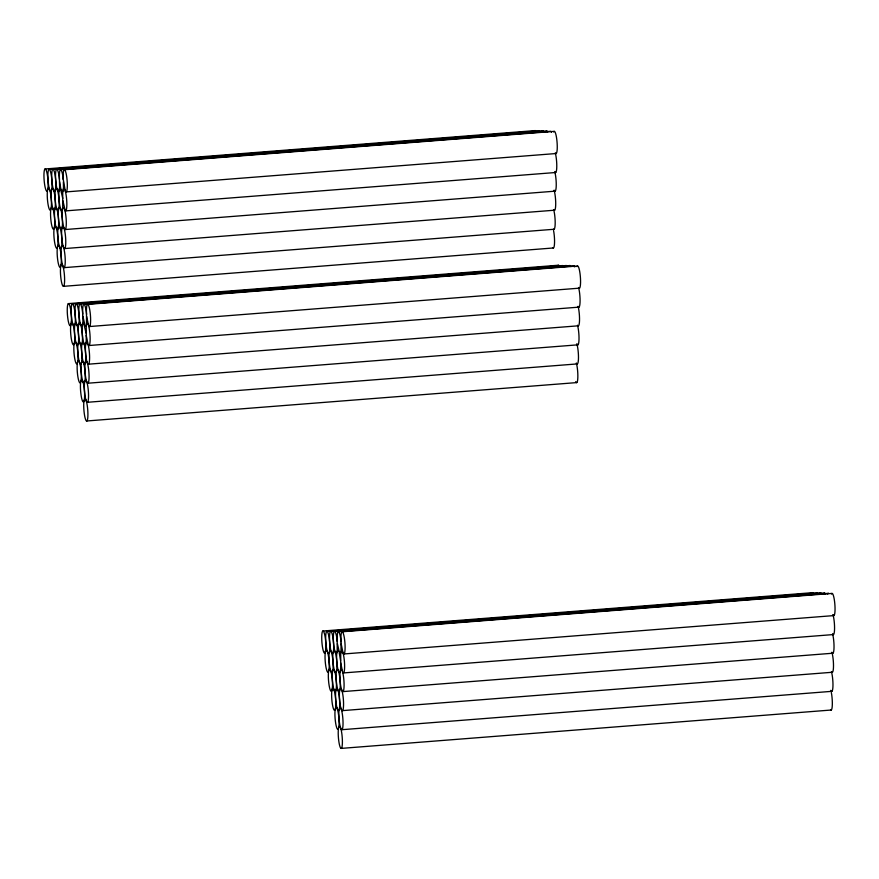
<?xml version="1.0" encoding="UTF-8"?>
<svg xmlns="http://www.w3.org/2000/svg" width="879" height="879" viewBox="0 0 879 879"><rect width="100%" height="100%" fill="white"/><g stroke="black" fill="none" stroke-linecap="round" stroke-linejoin="round"><path stroke-width="1.32" d="M47.543 189.996L47.323 191.963A11.152 1.912 85.5 0 0 48.026 204.247A11.152 1.912 85.5 0 0 50.356 210.18L51.619 207.059A11.152 1.912 85.5 0 1 53.949 212.993A11.152 1.912 85.5 0 1 54.652 225.277L54.432 227.243M47.84 189.161L48.059 187.205A11.152 1.912 85.5 0 0 46.093 169.977A11.152 1.912 85.5 0 0 44.005 178.14A11.152 1.912 85.5 0 0 47.059 191.139L48.334 188.018A11.152 1.912 85.5 0 1 50.652 193.951A11.152 1.912 85.5 0 1 51.356 206.235L51.136 208.202M51.476 190.336L51.257 192.303A11.152 1.912 85.5 0 0 51.96 204.598A11.152 1.912 85.5 0 0 54.278 210.531L55.278 206.587A11.152 1.912 85.5 0 0 54.575 194.303A11.152 1.912 85.5 0 0 52.257 188.37L50.982 191.49A11.152 1.912 85.5 0 1 47.938 178.492A11.152 1.912 85.5 0 1 50.015 170.317A11.152 1.912 85.5 0 1 51.982 187.546L51.762 189.512M50.839 209.037L50.619 210.993A11.152 1.912 85.5 0 0 51.323 223.288A11.152 1.912 85.5 0 0 53.652 229.221L54.916 226.101A11.152 1.912 85.5 0 1 57.245 232.034A11.152 1.912 85.5 0 1 57.948 244.318L57.728 246.285M54.135 228.068L53.916 230.034A11.152 1.912 85.5 0 0 54.619 242.329A11.152 1.912 85.5 0 0 56.937 248.263L58.212 245.142A11.152 1.912 85.5 0 1 60.53 251.075A11.152 1.912 85.5 0 1 61.244 263.359L60.233 267.304A11.152 1.912 85.5 0 1 57.915 261.371A11.152 1.912 85.5 0 1 57.212 249.076L57.432 247.109M62.409 209.356L62.189 211.323A11.152 1.912 85.5 0 0 63.453 226.332A11.152 1.912 85.5 0 0 66.09 226.969A11.152 1.912 85.5 0 0 65.288 212.07L63.706 207.499L62.75 208.004L61.926 210.499A11.152 1.912 85.5 0 1 59.607 204.565A11.152 1.912 85.5 0 1 58.893 192.281L59.464 188.974L60.409 188.458L62.75 198.434M62.706 208.521L62.728 192.655L63.738 188.71L64.793 189.71M74.77 324.977L74.55 326.944A11.152 1.912 85.5 0 0 75.253 339.228A11.152 1.912 85.5 0 0 77.572 345.161L78.846 342.041A11.152 1.912 85.5 0 1 81.165 347.974A11.152 1.912 85.5 0 1 81.868 360.258L81.648 362.225M75.067 324.153L75.286 322.186A11.152 1.912 85.5 0 0 73.309 304.958A11.152 1.912 85.5 0 0 71.232 313.122A11.152 1.912 85.5 0 0 74.275 326.12L75.55 323A11.152 1.912 85.5 0 1 77.868 328.933A11.152 1.912 85.5 0 1 78.572 341.228L78.352 343.184M74.133 343.667L73.913 345.634A11.152 1.912 85.5 0 0 74.616 357.918A11.152 1.912 85.5 0 0 76.945 363.851L78.209 360.731A11.152 1.912 85.5 0 1 80.538 366.664A11.152 1.912 85.5 0 1 81.242 378.959L81.022 380.926M74.429 342.843L74.649 340.876A11.152 1.912 85.5 0 0 73.946 328.592A11.152 1.912 85.5 0 0 71.628 322.659L70.628 326.592A11.152 1.912 85.5 0 0 71.331 338.887A11.152 1.912 85.5 0 0 73.649 344.821L74.924 341.689A11.152 1.912 85.5 0 1 77.242 347.634A11.152 1.912 85.5 0 1 77.945 359.918L77.726 361.884M78.594 324.944L78.374 326.911A11.152 1.912 85.5 0 0 79.077 339.195A11.152 1.912 85.5 0 0 81.395 345.128L82.67 342.008A11.152 1.912 85.5 0 1 84.988 347.941A11.152 1.912 85.5 0 1 85.692 360.225L84.692 364.17A11.152 1.912 85.5 0 1 82.373 358.236A11.152 1.912 85.5 0 1 81.67 345.952L81.89 343.986M78.89 324.12L79.11 322.153A11.152 1.912 85.5 0 0 77.132 304.925A11.152 1.912 85.5 0 0 75.056 313.089A11.152 1.912 85.5 0 0 78.11 326.087L79.374 322.967A11.152 1.912 85.5 0 1 81.703 328.9A11.152 1.912 85.5 0 1 82.406 341.195L82.186 343.151M78.066 344.019L77.846 345.985A11.152 1.912 85.5 0 0 78.55 358.269A11.152 1.912 85.5 0 0 80.868 364.203L82.143 361.082A11.152 1.912 85.5 0 1 84.461 367.015A11.152 1.912 85.5 0 1 85.164 379.299L84.944 381.266M77.429 362.708L77.209 364.675A11.152 1.912 85.5 0 0 77.912 376.959A11.152 1.912 85.5 0 0 80.242 382.892L81.505 379.772A11.152 1.912 85.5 0 1 83.835 385.705A11.152 1.912 85.5 0 1 84.538 398L84.318 399.956M81.351 363.06L81.132 365.016A11.152 1.912 85.5 0 0 81.846 377.311A11.152 1.912 85.5 0 0 84.164 383.244L85.439 380.124A11.152 1.912 85.5 0 1 88.482 393.122A11.152 1.912 85.5 0 1 86.406 401.285A11.152 1.912 85.5 0 1 84.428 384.057L84.648 382.09M86.252 325.329L86.219 341.195L85.219 345.139A11.152 1.912 85.5 0 1 82.901 339.206A11.152 1.912 85.5 0 1 82.197 326.911L82.758 323.604L83.703 323.098L86.043 333.075M86.538 324.494L86.483 313.539A11.152 1.912 85.5 0 1 88.021 304.497A11.152 1.912 85.5 0 1 90.559 317.374A11.152 1.912 85.5 0 1 89.021 326.417L88.482 325.538M80.725 381.75L80.505 383.716A11.152 1.912 85.5 0 0 81.209 396A11.152 1.912 85.5 0 0 83.527 401.934L84.802 398.813A11.152 1.912 85.5 0 1 87.856 411.811A11.152 1.912 85.5 0 1 85.768 419.986A11.152 1.912 85.5 0 1 83.802 402.758L84.021 400.791M329.262 652.394L329.043 654.361A11.152 1.912 85.5 0 0 329.746 666.656A11.152 1.912 85.5 0 0 332.064 672.589L333.339 669.468A11.152 1.912 85.5 0 1 335.657 675.402A11.152 1.912 85.5 0 1 336.36 687.686L336.141 689.652M329.548 651.57L329.768 649.603A11.152 1.912 85.5 0 0 327.801 632.375A11.152 1.912 85.5 0 0 325.724 640.549A11.152 1.912 85.5 0 0 328.768 653.547L330.043 650.427A11.152 1.912 85.5 0 1 332.361 656.36A11.152 1.912 85.5 0 1 333.064 668.644L332.844 670.611M333.086 652.372L332.866 654.328A11.152 1.912 85.5 0 0 333.57 666.623A11.152 1.912 85.5 0 0 335.888 672.556L337.162 669.435A11.152 1.912 85.5 0 1 339.481 675.369A11.152 1.912 85.5 0 1 340.184 687.653L339.964 689.619M333.383 651.537L333.602 649.57A11.152 1.912 85.5 0 0 331.625 632.342A11.152 1.912 85.5 0 0 329.548 640.516A11.152 1.912 85.5 0 0 332.592 653.515L333.866 650.394A11.152 1.912 85.5 0 1 336.185 656.327A11.152 1.912 85.5 0 1 336.888 668.611L336.668 670.578M332.548 671.435L332.328 673.402A11.152 1.912 85.5 0 0 333.031 685.686A11.152 1.912 85.5 0 0 335.36 691.63L336.624 688.499A11.152 1.912 85.5 0 1 338.953 694.432A11.152 1.912 85.5 0 1 339.657 706.727L339.437 708.694M336.899 652.372L336.679 654.339A11.152 1.912 85.5 0 0 337.382 666.623A11.152 1.912 85.5 0 0 339.712 672.556L340.711 668.622L340.733 652.745M337.195 651.548L337.195 640.89A11.152 1.912 85.5 0 1 338.228 631.737L828.172 593.358M336.371 671.402L336.152 673.369A11.152 1.912 85.5 0 0 336.866 685.664A11.152 1.912 85.5 0 0 339.184 691.597L340.459 688.466A11.152 1.912 85.5 0 1 343.502 701.475A11.152 1.912 85.5 0 1 341.426 709.639A11.152 1.912 85.5 0 1 339.448 692.41L339.668 690.444M335.844 690.476L335.624 692.443A11.152 1.912 85.5 0 0 336.327 704.727A11.152 1.912 85.5 0 0 338.657 710.661L339.92 707.54A11.152 1.912 85.5 0 1 342.975 720.538A11.152 1.912 85.5 0 1 340.887 728.713A11.152 1.912 85.5 0 1 338.92 711.485L339.14 709.518M341.03 651.921L340.975 640.956A11.152 1.912 85.5 0 1 342.513 631.924A11.152 1.912 85.5 0 1 345.051 644.801A11.152 1.912 85.5 0 1 343.513 653.833L342.964 652.965M335.218 709.166L334.998 711.133A11.152 1.912 85.5 0 0 335.701 723.428A11.152 1.912 85.5 0 0 338.019 729.361L339.294 726.23A11.152 1.912 85.5 0 1 342.338 739.239A11.152 1.912 85.5 0 1 340.261 747.403A11.152 1.912 85.5 0 1 338.294 730.174L338.514 728.208M335.514 708.342L335.734 706.375A11.152 1.912 85.5 0 0 335.031 694.091A11.152 1.912 85.5 0 0 332.701 688.158L331.702 692.092A11.152 1.912 85.5 0 0 332.405 704.387A11.152 1.912 85.5 0 0 334.723 710.32L335.998 707.199A11.152 1.912 85.5 0 1 338.316 713.133A11.152 1.912 85.5 0 1 339.019 725.417L338.8 727.383M45.038 168.977L534.981 130.608M48.96 169.328L538.904 130.949M52.784 169.295L542.728 130.916M56.608 169.295L546.551 130.927M59.453 179.393L59.135 176.558A11.152 1.912 85.5 0 0 56.3 169.636A11.152 1.912 85.5 0 0 55.871 182.327A11.152 1.912 85.5 0 0 58.629 191.457L59.629 187.524L59.42 178.833A11.152 1.912 85.5 0 1 60.442 169.669L550.386 131.301A11.152 1.912 85.5 0 1 551.441 132.29M64.211 169.735L554.155 131.367M66.233 191.897L556.176 153.528M65.76 210.872L555.704 172.504M65.222 229.54L555.165 191.161M64.694 248.57L554.638 210.202M64.156 267.645L554.1 229.265M63.53 286.334L553.473 247.966M68.331 303.618L558.275 265.238M72.254 303.958L562.197 265.59A11.152 1.912 85.5 0 1 562.714 265.711M76.077 303.925L566.021 265.557M79.901 303.936L569.845 265.557M82.747 314.034L82.428 311.199A11.152 1.912 85.5 0 0 79.593 304.277A11.152 1.912 85.5 0 0 79.176 316.956A11.152 1.912 85.5 0 0 81.923 326.098L82.934 322.153L82.714 313.473A11.152 1.912 85.5 0 1 83.736 304.31L573.679 265.93M87.504 304.376L577.448 265.996M89.537 326.538L579.481 288.158M89.054 345.513L578.997 307.134M88.515 364.181L578.459 325.801M87.988 383.211L577.932 344.832M87.46 402.285L577.404 363.906M86.823 420.975L576.767 382.596M322.824 631.034L812.767 592.666A11.152 1.912 85.5 0 1 813.822 593.655M326.746 631.386L816.69 593.006M330.57 631.353L820.514 592.973M334.394 631.353L824.337 592.984M341.997 631.792L831.941 593.424M344.019 653.954L833.962 615.586M343.546 672.929L833.49 634.561M343.008 691.597L832.94 653.218M342.48 710.628L832.424 672.259M341.942 729.702L831.886 691.333M341.316 748.392L831.259 710.023M832.962 614.674L833.457 615.454A11.152 1.912 85.5 0 0 834.786 603.521A11.152 1.912 85.5 0 0 831.501 594.05M65.178 190.908L65.727 191.776A11.152 1.912 85.5 0 0 67.265 182.733A11.152 1.912 85.5 0 0 64.727 169.867A11.152 1.912 85.5 0 0 63.189 178.898L65.332 191.27A11.152 1.912 85.5 0 1 66.848 204.488A11.152 1.912 85.5 0 1 65.244 210.751L62.914 200.775M342.579 651.768L341.524 650.768L340.689 653.262L339.733 653.767L337.404 643.791M338.745 651.394L337.69 650.394L336.415 653.515A11.152 1.912 85.5 0 1 333.657 644.384A11.152 1.912 85.5 0 1 334.086 631.693A11.152 1.912 85.5 0 1 336.921 638.626L337.239 641.461M342.03 670.424L340.975 669.435L339.975 673.38A11.152 1.912 85.5 0 0 341.239 688.389A11.152 1.912 85.5 0 0 343.876 689.026A11.152 1.912 85.5 0 0 343.074 674.127L340.689 662.832M342.491 671.941L343.03 672.809A11.152 1.912 85.5 0 0 344.623 666.546A11.152 1.912 85.5 0 0 343.118 653.328L341.173 643.857M88.087 324.34L87.032 323.351L86.197 325.845L85.252 326.351L82.912 316.374M87.548 343.008L86.494 342.019L85.483 345.952A11.152 1.912 85.5 0 0 86.746 360.972A11.152 1.912 85.5 0 0 89.383 361.61A11.152 1.912 85.5 0 0 88.592 346.7L86.208 335.415M87.999 344.513L88.548 345.392A11.152 1.912 85.5 0 0 90.141 339.118A11.152 1.912 85.5 0 0 88.625 325.9L86.68 316.44M832.556 633.759L833.017 635.748A11.152 1.912 85.5 0 1 833.951 649.284A11.152 1.912 85.5 0 1 831.897 652.229M339.283 652.943L340.536 660.492M341.074 641.835L340.755 639A11.152 1.912 85.5 0 0 338.228 631.737M86.581 314.407L86.263 311.573A11.152 1.912 85.5 0 0 83.736 304.31M63.288 179.777L62.969 176.943A11.152 1.912 85.5 0 0 60.442 169.669M63.387 181.799L63.464 187.897L62.464 191.831L60.871 189.282L59.618 181.733M542.288 131.553A11.152 1.912 85.5 0 1 543.244 131.037M554.209 190.589A11.152 1.912 85.5 0 1 555.715 203.807A11.152 1.912 85.5 0 1 554.122 210.07M534.542 131.235A11.152 1.912 85.5 0 1 536.036 131.597M576.976 344.293A11.152 1.912 85.5 0 1 578.481 357.511A11.152 1.912 85.5 0 1 576.888 363.785M577.009 266.634A11.152 1.912 85.5 0 1 580.305 276.094A11.152 1.912 85.5 0 1 578.964 288.037M569.405 266.194A11.152 1.912 85.5 0 1 570.9 266.557M577.942 325.68A11.152 1.912 85.5 0 0 579.514 320.681A11.152 1.912 85.5 0 0 578.536 308.331L578.063 306.332L578.481 307.013A11.152 1.912 85.5 0 0 580.085 300.75A11.152 1.912 85.5 0 0 578.569 287.521M573.24 266.568A11.152 1.912 85.5 0 1 574.734 266.93M823.898 593.611A11.152 1.912 85.5 0 1 825.392 593.973M831.457 671.721A11.152 1.912 85.5 0 1 832.951 686.213A11.152 1.912 85.5 0 1 830.831 690.334M827.721 593.984A11.152 1.912 85.5 0 1 828.677 593.479M820.074 593.611A11.152 1.912 85.5 0 1 821.568 593.973M538.464 131.586A11.152 1.912 85.5 0 1 539.409 131.07M553.55 230.496A11.152 1.912 85.5 0 1 554.539 242.846A11.152 1.912 85.5 0 1 552.968 247.834M553.671 209.663A11.152 1.912 85.5 0 1 555.187 222.881A11.152 1.912 85.5 0 1 553.594 229.144M831.995 652.647A11.152 1.912 85.5 0 1 833.501 665.864A11.152 1.912 85.5 0 1 831.908 672.127M553.715 131.993A11.152 1.912 85.5 0 1 557 141.464A11.152 1.912 85.5 0 1 555.671 153.396M565.582 266.183A11.152 1.912 85.5 0 1 566.537 265.678M577.503 325.219A11.152 1.912 85.5 0 1 578.997 339.723A11.152 1.912 85.5 0 1 576.877 343.843M557.835 265.876A11.152 1.912 85.5 0 1 559.33 266.238M576.338 362.994A11.152 1.912 85.5 0 1 577.833 377.487A11.152 1.912 85.5 0 1 575.712 381.607M816.25 593.644A11.152 1.912 85.5 0 1 817.745 594.006M831.336 692.553A11.152 1.912 85.5 0 1 832.314 704.903A11.152 1.912 85.5 0 1 830.743 709.902M833.061 614.948A11.152 1.912 85.5 0 1 834.567 628.166A11.152 1.912 85.5 0 1 832.973 634.429M546.112 131.553A11.152 1.912 85.5 0 1 547.606 131.916M554.111 190.172A11.152 1.912 85.5 0 0 556.165 187.227A11.152 1.912 85.5 0 0 555.231 173.69L554.77 171.702L555.187 172.372A11.152 1.912 85.5 0 0 556.781 166.109A11.152 1.912 85.5 0 0 555.275 152.891M55.3 190.303L55.08 192.27A11.152 1.912 85.5 0 0 55.784 204.565A11.152 1.912 85.5 0 0 58.102 210.499L59.102 206.554A11.152 1.912 85.5 0 0 58.399 194.27A11.152 1.912 85.5 0 0 56.08 188.337L55.3 190.303M55.816 187.513L54.806 191.457A11.152 1.912 85.5 0 1 51.762 178.459A11.152 1.912 85.5 0 1 53.839 170.284A11.152 1.912 85.5 0 1 55.816 187.513M54.762 209.378L54.542 211.345A11.152 1.912 85.5 0 0 55.256 223.629A11.152 1.912 85.5 0 0 57.574 229.562L58.574 225.628A11.152 1.912 85.5 0 0 57.871 213.333A11.152 1.912 85.5 0 0 55.553 207.4L54.762 209.378M58.596 209.345L58.377 211.312A11.152 1.912 85.5 0 0 59.08 223.596A11.152 1.912 85.5 0 0 61.398 229.529L62.398 225.595A11.152 1.912 85.5 0 0 61.695 213.3A11.152 1.912 85.5 0 0 59.376 207.367L58.596 209.345M58.058 228.419L57.838 230.386A11.152 1.912 85.5 0 0 58.541 242.67A11.152 1.912 85.5 0 0 60.871 248.603L61.871 244.67A11.152 1.912 85.5 0 0 61.167 232.375A11.152 1.912 85.5 0 0 58.849 226.441L58.058 228.419M61.882 228.386L61.662 230.353A11.152 1.912 85.5 0 0 63.64 247.581A11.152 1.912 85.5 0 0 65.716 239.418A11.152 1.912 85.5 0 0 62.673 226.408L61.882 228.386M61.354 247.46L61.134 249.427A11.152 1.912 85.5 0 0 63.112 266.656A11.152 1.912 85.5 0 0 65.189 258.481A11.152 1.912 85.5 0 0 62.134 245.483L61.354 247.46M60.728 266.15L60.508 268.117A11.152 1.912 85.5 0 0 62.475 285.345A11.152 1.912 85.5 0 0 64.552 277.182A11.152 1.912 85.5 0 0 61.508 264.172L60.728 266.15M71.353 321.835L70.353 325.779A11.152 1.912 85.5 0 1 67.309 312.781A11.152 1.912 85.5 0 1 69.386 304.606A11.152 1.912 85.5 0 1 71.353 321.835M85.186 363.027L84.966 364.983A11.152 1.912 85.5 0 0 86.933 382.211A11.152 1.912 85.5 0 0 89.01 374.047A11.152 1.912 85.5 0 0 85.966 361.049L85.186 363.027M325.329 652.053L325.109 654.02A11.152 1.912 85.5 0 0 325.812 666.304A11.152 1.912 85.5 0 0 328.142 672.237L329.142 668.304A11.152 1.912 85.5 0 0 328.438 656.009A11.152 1.912 85.5 0 0 326.12 650.075L325.329 652.053M325.845 649.262L324.845 653.196A11.152 1.912 85.5 0 1 321.791 640.198A11.152 1.912 85.5 0 1 323.879 632.034A11.152 1.912 85.5 0 1 325.845 649.262M328.625 671.095L328.405 673.061A11.152 1.912 85.5 0 0 329.109 685.345A11.152 1.912 85.5 0 0 331.427 691.279L332.438 687.334A11.152 1.912 85.5 0 0 331.735 675.05A11.152 1.912 85.5 0 0 329.405 669.117L328.625 671.095"/></g></svg>
